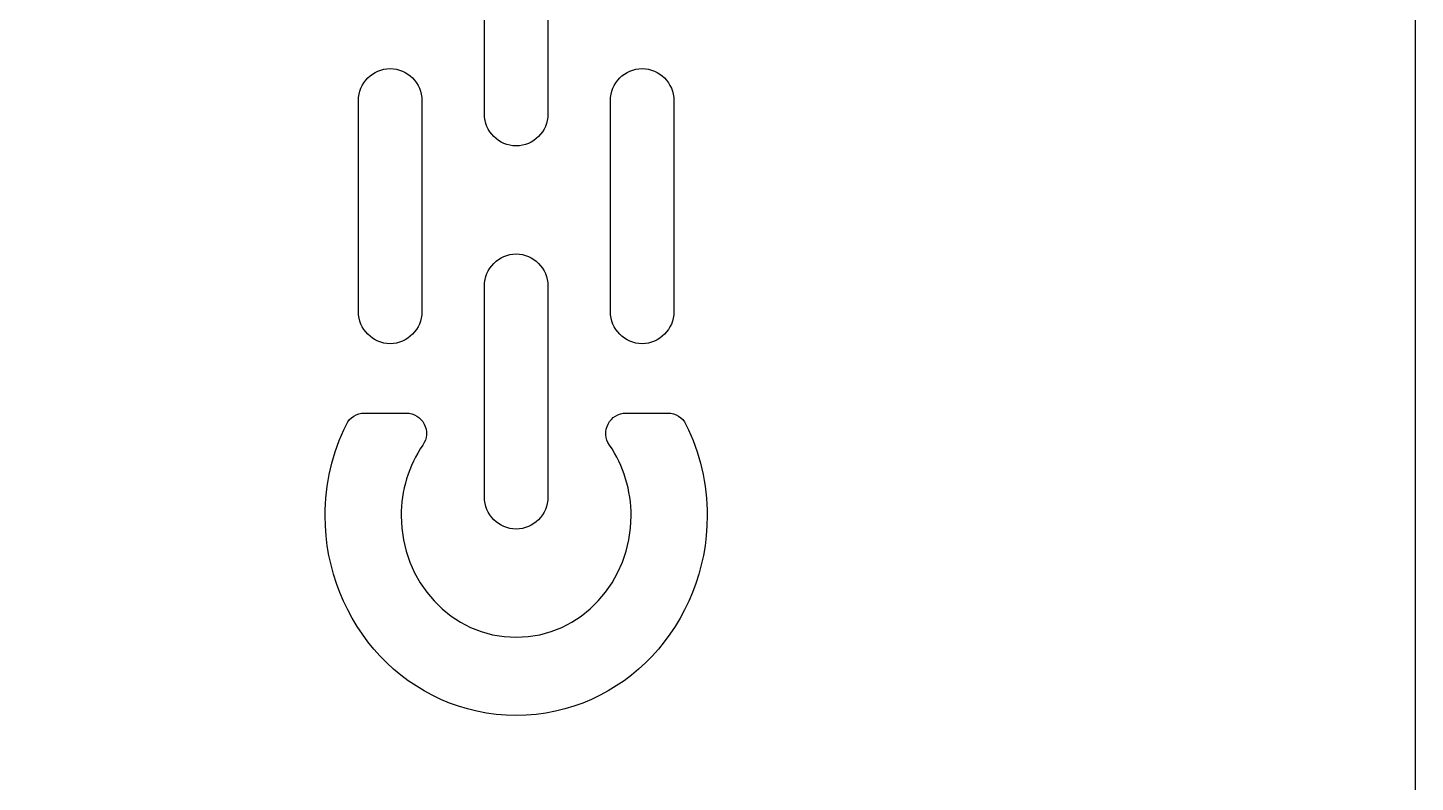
# Model space of a CAD drawing. Header units: millimetres. Extents: x -279 to 279, y -447 to 447.
# Drawn here: x 169.3 to 279.4, y 215.3 to 275.2 of the extents above; entities that cross this region are included whole.
import ezdxf

# ---------------------------------------------------------------- set-up
doc = ezdxf.new("R2010")
doc.units = ezdxf.units.MM
doc.header["$MEASUREMENT"] = 0
doc.layers.add('Layer 1', color=7, linetype='Continuous')

msp = doc.modelspace()

# ---------------------------------------------------------------- linework, layer by layer
at = {"layer": 'Layer 1', "color": 7}
for points, knots in [([(279.3833, 446.6396), (279.3833, 446.6396), (-279.4167, 446.6396), (-279.4167, 446.6396), (-279.4167, 446.6396), (-279.4167, -446.6464), (-279.4167, -446.6464), (-279.4167, -446.6464), (279.3833, -446.6464), (279.3833, -446.6464), (279.3833, -446.6464), (279.3833, 446.6396), (279.3833, 446.6396)], [0, 0, 0, 0, 0.25, 0.25, 0.25, 0.5, 0.5, 0.5, 0.75, 0.75, 0.75, 1, 1, 1, 1]), ([(208.0689, 287.6809), (206.6843, 287.6809), (205.5547, 286.5377), (205.5547, 285.136), (205.5547, 285.136), (205.5547, 268.3919), (205.5547, 268.3919), (205.5547, 266.9927), (206.6843, 265.8477), (208.0689, 265.8477), (209.4528, 265.8477), (210.5832, 266.9927), (210.5832, 268.3919), (210.5832, 268.3919), (210.5832, 285.136), (210.5832, 285.136), (210.5832, 286.5377), (209.4528, 287.6809), (208.0689, 287.6809)], [0, 0, 0, 0, 0.16666667, 0.16666667, 0.16666667, 0.33333333, 0.33333333, 0.33333333, 0.5, 0.5, 0.5, 0.66666667, 0.66666667, 0.66666667, 0.83333333, 0.83333333, 0.83333333, 1, 1, 1, 1]), ([(198.0763, 271.9903), (196.6925, 271.9903), (195.5621, 270.8462), (195.5621, 269.447), (195.5621, 269.447), (195.5621, 252.7022), (195.5621, 252.7022), (195.5621, 251.3012), (196.6925, 250.158), (198.0763, 250.158), (199.4602, 250.158), (200.5905, 251.3012), (200.5905, 252.7022), (200.5905, 252.7022), (200.5905, 269.447), (200.5905, 269.447), (200.5905, 270.8454), (199.4602, 271.9903), (198.0763, 271.9903)], [0, 0, 0, 0, 0.16666667, 0.16666667, 0.16666667, 0.33333333, 0.33333333, 0.33333333, 0.5, 0.5, 0.5, 0.66666667, 0.66666667, 0.66666667, 0.83333333, 0.83333333, 0.83333333, 1, 1, 1, 1]), ([(218.0607, 271.9903), (216.6769, 271.9903), (215.5456, 270.8462), (215.5456, 269.447), (215.5456, 269.447), (215.5456, 252.7022), (215.5456, 252.7022), (215.5456, 251.3012), (216.676, 250.158), (218.0607, 250.158), (219.4454, 250.158), (220.5758, 251.3012), (220.5758, 252.7022), (220.5758, 252.7022), (220.5758, 269.447), (220.5758, 269.447), (220.5758, 270.8454), (219.4454, 271.9903), (218.0607, 271.9903)], [0, 0, 0, 0, 0.16666667, 0.16666667, 0.16666667, 0.33333333, 0.33333333, 0.33333333, 0.5, 0.5, 0.5, 0.66666667, 0.66666667, 0.66666667, 0.83333333, 0.83333333, 0.83333333, 1, 1, 1, 1]), ([(208.0689, 257.2758), (206.6843, 257.2758), (205.5547, 256.1318), (205.5547, 254.7308), (205.5547, 254.7308), (205.5547, 237.986), (205.5547, 237.986), (205.5547, 236.5876), (206.6843, 235.4435), (208.0689, 235.4435), (209.4528, 235.4435), (210.5832, 236.5876), (210.5832, 237.986), (210.5832, 237.986), (210.5832, 254.7308), (210.5832, 254.7308), (210.5832, 256.1318), (209.4528, 257.2758), (208.0689, 257.2758)], [0, 0, 0, 0, 0.16666667, 0.16666667, 0.16666667, 0.33333333, 0.33333333, 0.33333333, 0.5, 0.5, 0.5, 0.66666667, 0.66666667, 0.66666667, 0.83333333, 0.83333333, 0.83333333, 1, 1, 1, 1]), ([(194.6082, 243.7551), (193.489, 241.497), (192.9195, 239.0118), (192.9195, 236.4847), (192.9195, 227.948), (199.5107, 220.6537), (208.0689, 220.6537), (216.6272, 220.6537), (223.2184, 227.948), (223.2184, 236.4847), (223.2184, 239.0118), (222.6481, 241.497), (221.5297, 243.7551), (221.2523, 244.3143), (220.7231, 244.6448), (220.1047, 244.6448), (220.1047, 244.6448), (216.7779, 244.6448), (216.7779, 244.6448), (216.1691, 244.6448), (215.6484, 244.3254), (215.3659, 243.7808), (215.0841, 243.237), (215.1218, 242.6213), (215.4677, 242.1152), (216.6015, 240.46), (217.1899, 238.4989), (217.1899, 236.4847), (217.1899, 231.3331), (213.2575, 226.857), (208.0689, 226.857), (202.8796, 226.857), (198.9473, 231.3331), (198.9473, 236.4847), (198.9473, 238.4989), (199.5347, 240.46), (200.6693, 242.1152), (201.0162, 242.6213), (201.0538, 243.237), (200.7713, 243.7808), (200.4895, 244.3254), (199.968, 244.6448), (199.36, 244.6448), (199.36, 244.6448), (196.0332, 244.6448), (196.0332, 244.6448), (195.4148, 244.6448), (194.8857, 244.3143), (194.6082, 243.7551)], [0, 0, 0, 0, 0.0625, 0.0625, 0.0625, 0.125, 0.125, 0.125, 0.1875, 0.1875, 0.1875, 0.25, 0.25, 0.25, 0.3125, 0.3125, 0.3125, 0.375, 0.375, 0.375, 0.4375, 0.4375, 0.4375, 0.5, 0.5, 0.5, 0.5625, 0.5625, 0.5625, 0.625, 0.625, 0.625, 0.6875, 0.6875, 0.6875, 0.75, 0.75, 0.75, 0.8125, 0.8125, 0.8125, 0.875, 0.875, 0.875, 0.9375, 0.9375, 0.9375, 1, 1, 1, 1])]:
    msp.add_open_spline(points, degree=3, knots=knots, dxfattribs=at)

doc.saveas('drawing.dxf')
